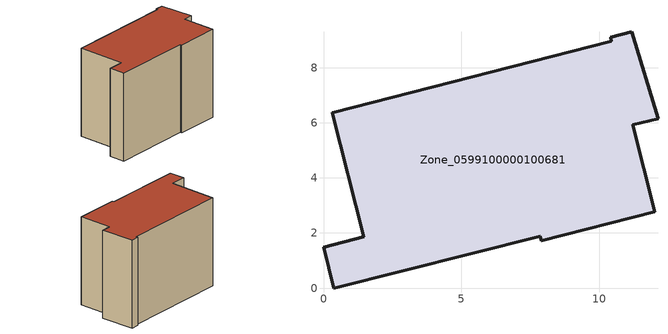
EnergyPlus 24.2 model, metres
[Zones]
Zone_0599100000100681
 floor ground (C_G): 0,1.49 1.46,1.86 0.32,6.36 10.45,8.95 10.42,9.11 11.18,9.3 12.14,6.16 11.23,5.93 12.03,2.77 7.91,1.72 7.87,1.88 0.38,0 z0
 wall outside (C_F): 1.46,1.86 0,1.49 0.38,0 7.87,1.88 7.91,1.72 12.03,2.77 11.23,5.93 12.14,6.16 11.18,9.3 10.42,9.11 10.45,8.95 0.32,6.36 1.46,1.86 z0:8.6
 roof outside (C_R): 0.38,0 7.87,1.88 7.91,1.72 12.03,2.77 11.23,5.93 12.14,6.16 11.18,9.3 10.42,9.11 10.45,8.95 0.32,6.36 1.46,1.86 0,1.49 z8.6
[BUILDING]
Pand.0599100000100681: North Axis=0; Terrain=City; Loads Convergence Tolerance Value=0.04; Temperature Convergence Tolerance Value=0.4; Solar Distribution=FullExterior; Maximum Number of Warmup Days=25; Minimum Number of Warmup Days=1
[Site:Location]
Rotterdam.The.Hague.AP_ZH_NLD Design_Conditions: Latitude=51.96; Longitude=4.45; Time Zone=1; Elevation=-4.5
[SITE:GROUNDTEMPERATURE:BUILDINGSURFACE]
18, 18, 18, 18, 18, 18, 18, 18, 18, 18, 18, 18
[MATERIAL] Thermal Absorptance=0.9; Solar Absorptance=0.7; Visible Absorptance=0.7
Name | Roughness | Thickness | Conductivity | Density | Specific Heat
G.TI.1975-1991 | MediumSmooth | 0.15 | 0.288461 | 540 | 1210
F.TI.1975-1991 | Rough | 0.3 | 0.230769 | 1920 | 840
R.TI.1975-1991 | MediumRough | 0.2 | 0.153846 | 1500 | 1000
[CONSTRUCTION]
C_G: G.TI.1975-1991
C_F: F.TI.1975-1991
C_R: R.TI.1975-1991
[ZONE]
Zone_0599100000100681: Type=1; Multiplier=1; Ceiling Height=Autocalculate; Volume=Autocalculate; Floor Area=autocalculate; Part of Total Floor Area=Yes
[ZONEINFILTRATION:DESIGNFLOWRATE]
Infil_Zone_0599100000100681: Zone or ZoneList or Space or SpaceList=Zone_0599100000100681; Schedule=AlwaysOn; Design Flow Rate Calculation Method=Flow/Area; Flow Rate per Floor Area=0.003; Constant Term Coefficient=1; Temperature Term Coefficient=0; Velocity Term Coefficient=0; Velocity Squared Term Coefficient=0
[HVACTEMPLATE:ZONE:IDEALLOADSAIRSYSTEM]
Zone_0599100000100681: Maximum Heating Supply Air Temperature=50; Minimum Cooling Supply Air Temperature=13; Maximum Heating Supply Air Humidity Ratio=0.0156; Minimum Cooling Supply Air Humidity Ratio=0.0077; Heating Limit=NoLimit; Cooling Limit=NoLimit; Dehumidification Control Type=ConstantSensibleHeatRatio; Cooling Sensible Heat Ratio=0.7; Dehumidification Setpoint=60; Humidification Control Type=None; Humidification Setpoint=30; Outdoor Air Method=None; Outdoor Air Flow Rate per Person=0.00944; Outdoor Air Flow Rate per Zone Floor Area=0; Outdoor Air Flow Rate per Zone=0; Demand Controlled Ventilation Type=None; Outdoor Air Economizer Type=NoEconomizer; Heat Recovery Type=None; Sensible Heat Recovery Effectiveness=0.7; Latent Heat Recovery Effectiveness=0.65
[ZONECONTROL:THERMOSTAT]
ThermostatControl_Zone_0599100000100681: Zone or ZoneList=Zone_0599100000100681; Control Type Schedule=DualSetpointControlType; Control 1=Thermostat_Zone_0599100000100681; Temperature Difference Between Cutout And Setpoint=0
[THERMOSTATSETPOINT:DUALSETPOINT]
Thermostat_Zone_0599100000100681: Heating Setpoint Temperature Schedule=HeatingSetpoint_Zone_0599100000100681; Cooling Setpoint Temperature Schedule=CoolingSetpoint_Zone_0599100000100681
[SCHEDULE:COMPACT]
HeatingSetpoint_Zone_0599100000100681: Through: 12/31, For: AllDays, Until: 24:00, 21
CoolingSetpoint_Zone_0599100000100681: Through: 12/31, For: AllDays, Until: 24:00, 24
DualSetpointControlType: Through: 12/31, For: AllDays, Until: 24:00, 4
AlwaysOn: Through: 12/31, For: AllDays, Until: 24:00, 1
